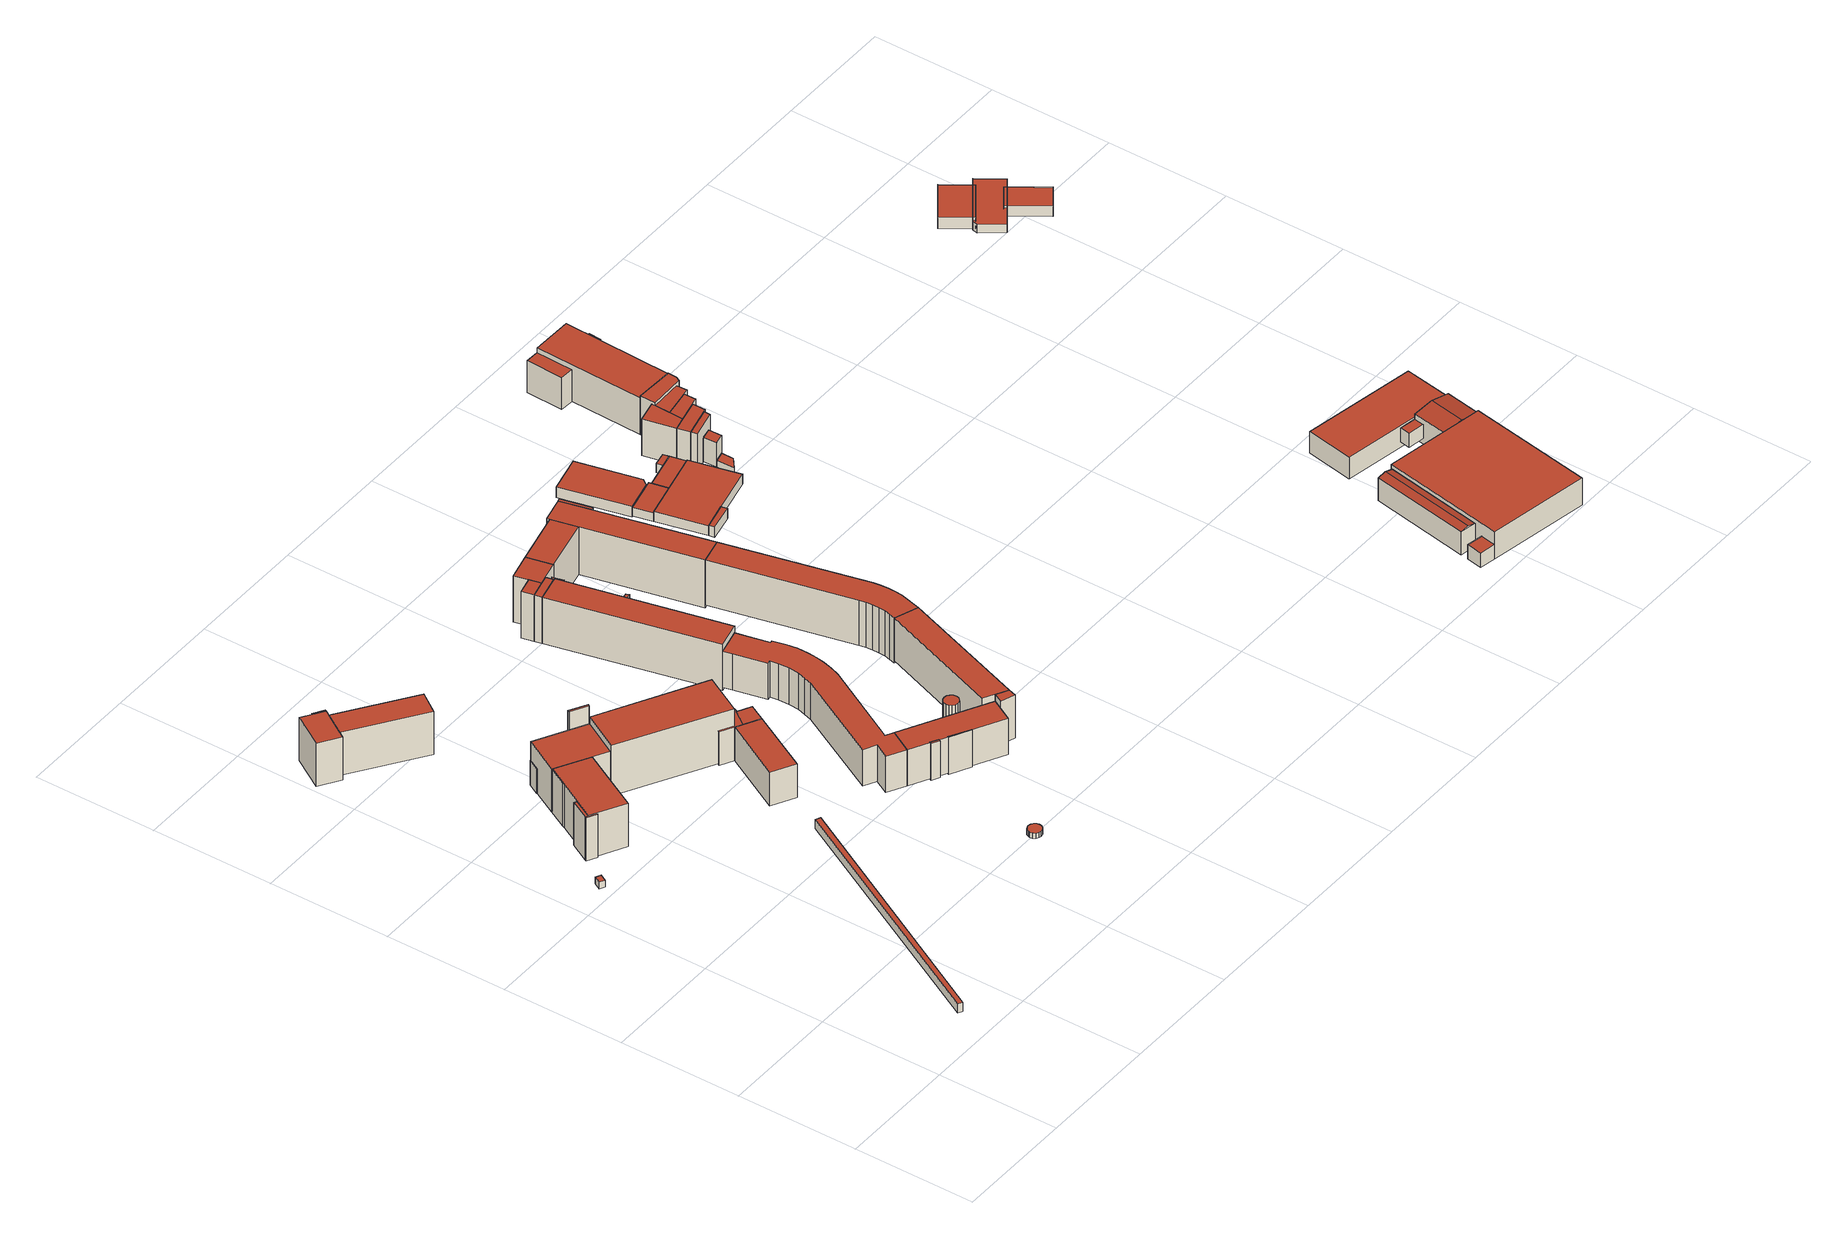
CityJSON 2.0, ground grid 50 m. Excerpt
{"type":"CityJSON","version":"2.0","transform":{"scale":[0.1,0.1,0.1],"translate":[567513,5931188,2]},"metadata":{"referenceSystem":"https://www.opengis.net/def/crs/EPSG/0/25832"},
"CityObjects":{
"building1":{"type":"Building","attributes":{"Gemeindeschluessel":"02000000","function":"31001_2570","roofType":"1000","measuredHeight":2.98,"storeysAboveGround":1},"geometry":[{"type":"Solid","lod":"2","boundaries":[[[[0,1,2,3]],[[4,5,1,0]],[[6,7,5,4]],[[3,2,7,6]],[[4,0,3,6]],[[1,5,7,2]]]],"semantics":{"surfaces":[{"type":"WallSurface"},{"type":"RoofSurface","Flaechenneigung":"90","Flaechenrichtung":"0","Flaechengroesse":"6.9319545008745"},{"type":"GroundSurface"}],"values":[[0,0,0,0,1,2]]}}]},
"building2":{"type":"Building","attributes":{"Gemeindeschluessel":"02000000","function":"51006_1430","roofType":"1000","measuredHeight":4.16},"geometry":[{"type":"Solid","lod":"2","boundaries":[[[[8,9,10,11]],[[12,13,9,8]],[[14,15,13,12]],[[11,10,15,14]],[[12,8,11,14]],[[9,13,15,10]]]],"semantics":{"surfaces":[{"type":"WallSurface"},{"type":"RoofSurface","Flaechenneigung":"90","Flaechenrichtung":"0","Flaechengroesse":"241.831409996892"},{"type":"GroundSurface"}],"values":[[0,0,0,0,1,2]]}}]},
"building3":{"type":"Building","attributes":{"Gemeindeschluessel":"02000000","function":"31001_1010"},"children":["building3-1","building3-2","building3-3"]},
"building3-1":{"type":"BuildingPart","attributes":{"roofType":"1000","measuredHeight":19.34,"storeysAboveGround":5},"parents":["building3"],"geometry":[{"type":"Solid","lod":"2","boundaries":[[[[16,17,18,19]],[[20,21,17,16]],[[22,23,21,20]],[[19,18,23,22]],[[20,16,19,22]],[[17,21,23,18]]]],"semantics":{"surfaces":[{"type":"WallSurface"},{"type":"RoofSurface","Flaechenneigung":"90","Flaechenrichtung":"0","Flaechengroesse":"358.790212892146"},{"type":"GroundSurface"}],"values":[[0,0,0,0,1,2]]}}]},
"building3-2":{"type":"BuildingPart","attributes":{"roofType":"1000","measuredHeight":19.38,"storeysAboveGround":5},"parents":["building3"],"geometry":[{"type":"Solid","lod":"2","boundaries":[[[[24,25,26,27]],[[28,29,25,24]],[[30,31,29,28]],[[27,26,31,30]],[[28,24,27,30]],[[25,29,31,26]]]],"semantics":{"surfaces":[{"type":"WallSurface"},{"type":"RoofSurface","Flaechenneigung":"90","Flaechenrichtung":"0","Flaechengroesse":"154.21138739667"},{"type":"GroundSurface"}],"values":[[0,0,0,0,1,2]]}}]},
"building3-3":{"type":"BuildingPart","attributes":{"roofType":"1000","measuredHeight":19.25,"storeysAboveGround":5},"parents":["building3"],"geometry":[{"type":"Solid","lod":"2","boundaries":[[[[32,33,34,35]],[[36,37,33,32]],[[38,31,37,36]],[[35,34,31,38]],[[36,32,35,38]],[[33,37,31,34]]]],"semantics":{"surfaces":[{"type":"WallSurface"},{"type":"RoofSurface","Flaechenneigung":"90","Flaechenrichtung":"0","Flaechengroesse":"3.22488109659652"},{"type":"GroundSurface"}],"values":[[0,0,0,0,1,2]]}}]},
"building4":{"type":"Building","attributes":{"Gemeindeschluessel":"02000000","function":"31001_3021"},"children":["building4-1","building4-2","building4-3","building4-4","building4-5","building4-6","building4-7","building4-8","building4-9","building4-10","building4-11"]},
"building4-1":{"type":"BuildingPart","attributes":{"roofType":"1000","measuredHeight":22.5,"storeysAboveGround":4},"parents":["building4"],"geometry":[{"type":"Solid","lod":"2","boundaries":[[[[39,40,41,42]],[[43,44,40,39]],[[45,46,44,43]],[[42,41,46,45]],[[43,39,42,45]],[[40,44,46,41]]]],"semantics":{"surfaces":[{"type":"WallSurface"},{"type":"RoofSurface","Flaechenneigung":"90","Flaechenrichtung":"0","Flaechengroesse":"835.233657749125"},{"type":"GroundSurface"}],"values":[[0,0,0,0,1,2]]}}]},
"building4-2":{"type":"BuildingPart","attributes":{"roofType":"1000","measuredHeight":19.41,"storeysAboveGround":4},"parents":["building4"],"geometry":[{"type":"Solid","lod":"2","boundaries":[[[[47,48,49,50]],[[51,52,48,47]],[[53,46,52,51]],[[50,49,46,53]],[[51,47,50,53]],[[48,52,46,49]]]],"semantics":{"surfaces":[{"type":"WallSurface"},{"type":"RoofSurface","Flaechenneigung":"90","Flaechenrichtung":"0","Flaechengroesse":"378.082376624615"},{"type":"GroundSurface"}],"values":[[0,0,0,0,1,2]]}}]},
"building4-3":{"type":"BuildingPart","attributes":{"roofType":"1000","measuredHeight":19.43,"storeysAboveGround":4},"parents":["building4"],"geometry":[{"type":"Solid","lod":"2","boundaries":[[[[54,55,56,57]],[[58,59,55,54]],[[60,61,59,58]],[[57,56,61,60]],[[58,54,57,60]],[[55,59,61,56]]]],"semantics":{"surfaces":[{"type":"WallSurface"},{"type":"RoofSurface","Flaechenneigung":"90","Flaechenrichtung":"0","Flaechengroesse":"433.107834285357"},{"type":"GroundSurface"}],"values":[[0,0,0,0,1,2]]}}]},
"building4-4":{"type":"BuildingPart","attributes":{"roofType":"1000","measuredHeight":19.32,"storeysAboveGround":4},"parents":["building4"],"geometry":[{"type":"Solid","lod":"2","boundaries":[[[[62,63,64,65]],[[66,48,63,62]],[[67,61,48,66]],[[65,64,61,67]],[[66,62,65,67]],[[63,48,61,64]]]],"semantics":{"surfaces":[{"type":"WallSurface"},{"type":"RoofSurface","Flaechenneigung":"90","Flaechenrichtung":"0","Flaechengroesse":"1.83212133223536"},{"type":"GroundSurface"}],"values":[[0,0,0,0,1,2]]}}]},
"building4-5":{"type":"BuildingPart","attributes":{"roofType":"1000","measuredHeight":15.01,"storeysAboveGround":4},"parents":["building4"],"geometry":[{"type":"Solid","lod":"2","boundaries":[[[[68,69,70,71]],[[72,73,69,68]],[[74,75,73,72]],[[71,70,75,74]],[[72,68,71,74]],[[69,73,75,70]]]],"semantics":{"surfaces":[{"type":"WallSurface"},{"type":"RoofSurface","Flaechenneigung":"90","Flaechenrichtung":"0","Flaechengroesse":"49.2644738308726"},{"type":"GroundSurface"}],"values":[[0,0,0,0,1,2]]}}]},
"building4-6":{"type":"BuildingPart","attributes":{"roofType":"1000","measuredHeight":15.01,"storeysAboveGround":4},"parents":["building4"],"geometry":[{"type":"Solid","lod":"2","boundaries":[[[[76,77,73,72]],[[78,79,77,76]],[[80,81,79,78]],[[72,73,81,80]],[[78,76,72,80]],[[77,79,81,73]]]],"semantics":{"surfaces":[{"type":"WallSurface"},{"type":"RoofSurface","Flaechenneigung":"90","Flaechenrichtung":"0","Flaechengroesse":"292.253102577819"},{"type":"GroundSurface"}],"values":[[0,0,0,0,1,2]]}}]},
"building4-7":{"type":"BuildingPart","attributes":{"roofType":"1000","measuredHeight":19.16,"storeysAboveGround":4},"parents":["building4"],"geometry":[{"type":"Solid","lod":"2","boundaries":[[[[82,83,59,84]],[[85,86,83,82]],[[87,88,86,85]],[[84,59,88,87]],[[85,82,84,87]],[[83,86,88,59]]]],"semantics":{"surfaces":[{"type":"WallSurface"},{"type":"RoofSurface","Flaechenneigung":"90","Flaechenrichtung":"0","Flaechengroesse":"11.334022856142"},{"type":"GroundSurface"}],"values":[[0,0,0,0,1,2]]}}]},
"building4-8":{"type":"BuildingPart","attributes":{"roofType":"1000","measuredHeight":11.06,"storeysAboveGround":4},"parents":["building4"],"geometry":[{"type":"Solid","lod":"2","boundaries":[[[[89,90,91,92]],[[93,94,90,89]],[[95,52,94,93]],[[92,91,52,95]],[[93,89,92,95]],[[90,94,52,91]]]],"semantics":{"surfaces":[{"type":"WallSurface"},{"type":"RoofSurface","Flaechenneigung":"90","Flaechenrichtung":"0","Flaechengroesse":"1.64150223232668"},{"type":"GroundSurface"}],"values":[[0,0,0,0,1,2]]}}]},
"building4-9":{"type":"BuildingPart","attributes":{"roofType":"1000","measuredHeight":19.3,"storeysAboveGround":4},"parents":["building4"],"geometry":[{"type":"Solid","lod":"2","boundaries":[[[[96,97,98,99]],[[100,101,97,96]],[[102,83,101,100]],[[99,98,83,102]],[[100,96,99,102]],[[97,101,83,98]]]],"semantics":{"surfaces":[{"type":"WallSurface"},{"type":"RoofSurface","Flaechenneigung":"90","Flaechenrichtung":"0","Flaechengroesse":"3.36631794638441"},{"type":"GroundSurface"}],"values":[[0,0,0,0,1,2]]}}]},
"building4-10":{"type":"BuildingPart","attributes":{"roofType":"1000","measuredHeight":27.49,"storeysAboveGround":4},"parents":["building4"],"geometry":[{"type":"Solid","lod":"2","boundaries":[[[[103,104,105,106]],[[107,108,104,103]],[[109,110,108,107]],[[106,105,110,109]],[[107,103,106,109]],[[104,108,110,105]]]],"semantics":{"surfaces":[{"type":"WallSurface"},{"type":"RoofSurface","Flaechenneigung":"90","Flaechenrichtung":"0","Flaechengroesse":"6.60393489062649"},{"type":"GroundSurface"}],"values":[[0,0,0,0,1,2]]}}]},
"building4-11":{"type":"BuildingPart","attributes":{"roofType":"1000","measuredHeight":15.01,"storeysAboveGround":4},"parents":["building4"],"geometry":[{"type":"Solid","lod":"2","boundaries":[[[[111,112,113,114]],[[115,40,112,111]],[[116,117,40,115]],[[118,119,117,116]],[[120,121,119,118]],[[122,123,121,120]],[[124,125,123,122]],[[126,127,125,124]],[[128,129,127,126]],[[130,131,129,128]],[[74,75,131,130]],[[114,113,75,74]],[[130,128,126,124,122,120,118,116,115,111,114,74]],[[112,40,117,119,121,123,125,127,129,131,75,113]]]],"semantics":{"surfaces":[{"type":"WallSurface"},{"type":"RoofSurface","Flaechenneigung":"90","Flaechenrichtung":"0","Flaechengroesse":"49.1184188193708"},{"type":"GroundSurface"}],"values":[[0,0,0,0,0,0,0,0,0,0,0,0,1,2]]}}]},
"building5":{"type":"Building","attributes":{"Gemeindeschluessel":"02000000","function":"31001_2621","roofType":"1000","measuredHeight":2.25,"storeysAboveGround":1},"geometry":[{"type":"Solid","lod":"2","boundaries":[[[[132,133,134,135]],[[136,137,133,132]],[[138,139,137,136]],[[140,141,139,138]],[[142,143,141,140]],[[144,145,143,142]],[[146,147,145,144]],[[148,149,147,146]],[[150,151,149,148]],[[152,153,151,150]],[[154,155,153,152]],[[156,157,155,154]],[[158,159,157,156]],[[160,161,159,158]],[[162,163,161,160]],[[135,134,163,162]],[[160,158,156,154,152,150,148,146,144,142,140,138,136,132,135,162]],[[133,137,139,141,143,145,147,149,151,153,155,157,159,161,163,134]]]],"semantics":{"surfaces":[{"type":"WallSurface"},{"type":"RoofSurface","Flaechenneigung":"90","Flaechenrichtung":"0","Flaechengroesse":"23.4140732661407"},{"type":"GroundSurface"}],"values":[[0,0,0,0,0,0,0,0,0,0,0,0,0,0,0,0,1,2]]}}]},
"building6":{"type":"Building","attributes":{"Gemeindeschluessel":"02000000","function":"31001_1010","roofType":"1000","measuredHeight":16.21,"storeysAboveGround":4},"address":[{"country":"Germany","locality":"Hamburg","thoroughfareNumber":"23","thoroughfareName":"Slomanstraße","postcode":"20539"}],"geometry":[{"type":"Solid","lod":"2","boundaries":[[[[164,165,166,167]],[[168,169,165,164]],[[170,171,169,168]],[[172,173,171,170]],[[174,175,173,172]],[[176,177,175,174]],[[178,179,177,176]],[[180,181,179,178]],[[182,183,181,180]],[[184,185,183,182]],[[186,187,185,184]],[[188,189,187,186]],[[190,191,189,188]],[[192,193,191,190]],[[194,195,193,192]],[[196,197,195,194]],[[198,199,197,196]],[[200,201,199,198]],[[202,203,201,200]],[[204,205,203,202]],[[206,207,205,204]],[[208,209,207,206]],[[210,211,209,208]],[[212,213,211,210]],[[214,215,213,212]],[[167,166,215,214]],[[212,210,208,206,204,202,200,198,196,194,192,190,188,186,184,182,180,178,176,174,172,170,168,164,167,214]],[[165,169,171,173,175,177,179,181,183,185,187,189,191,193,195,197,199,201,203,205,207,209,211,213,215,166]]]],"semantics":{"surfaces":[{"type":"WallSurface"},{"type":"RoofSurface","Flaechenneigung":"90","Flaechenrichtung":"0","Flaechengroesse":"939.944450027386"},{"type":"GroundSurface"}],"values":[[0,0,0,0,0,0,0,0,0,0,0,0,0,0,0,0,0,0,0,0,0,0,0,0,0,0,1,2]]}}]},
"building7":{"type":"Building","attributes":{"Gemeindeschluessel":"02000000","function":"31001_2621","roofType":"1000","measuredHeight":14.63,"storeysAboveGround":1},"geometry":[{"type":"Solid","lod":"2","boundaries":[[[[216,217,218,219]],[[220,221,217,216]],[[222,223,221,220]],[[224,225,223,222]],[[226,227,225,224]],[[228,229,227,226]],[[230,231,229,228]],[[232,233,231,230]],[[234,235,233,232]],[[236,237,235,234]],[[238,239,237,236]],[[240,241,239,238]],[[242,243,241,240]],[[244,245,243,242]],[[246,247,245,244]],[[219,218,247,246]],[[244,242,240,238,236,234,232,230,228,226,224,222,220,216,219,246]],[[217,221,223,225,227,229,231,233,235,237,239,241,243,245,247,218]]]],"semantics":{"surfaces":[{"type":"WallSurface"},{"type":"RoofSurface","Flaechenneigung":"90","Flaechenrichtung":"0","Flaechengroesse":"26.8958978327294"},{"type":"GroundSurface"}],"values":[[0,0,0,0,0,0,0,0,0,0,0,0,0,0,0,0,1,2]]}}]},
"building8":{"type":"Building","attributes":{"Gemeindeschluessel":"02000000","function":"31001_9998"},"children":["building8-1","building8-2","building8-3","building8-4","building8-5"]},
"building8-1":{"type":"BuildingPart","attributes":{"roofType":"1000","measuredHeight":16.07,"storeysAboveGround":5},"parents":["building8"],"geometry":[{"type":"Solid","lod":"2","boundaries":[[[[184,248,249,186]],[[250,251,248,184]],[[252,253,251,250]],[[186,249,253,252]],[[250,184,186,252]],[[248,251,253,249]]]],"semantics":{"surfaces":[{"type":"WallSurface"},{"type":"RoofSurface","Flaechenneigung":"90","Flaechenrichtung":"0","Flaechengroesse":"420.232210790828"},{"type":"GroundSurface"}],"values":[[0,0,0,0,1,2]]}}]},
"building8-2":{"type":"BuildingPart","attributes":{"roofType":"1000","measuredHeight":19.07,"storeysAboveGround":5},"parents":["building8"],"geometry":[{"type":"Solid","lod":"2","boundaries":[[[[254,255,251,256]],[[257,258,255,254]],[[259,260,258,257]],[[256,251,260,259]],[[257,254,256,259]],[[255,258,260,251]]]],"semantics":{"surfaces":[{"type":"WallSurface"},{"type":"RoofSurface","Flaechenneigung":"90","Flaechenrichtung":"0","Flaechengroesse":"23.2201379411454"},{"type":"GroundSurface"}],"values":[[0,0,0,0,1,2]]}}]},
"building8-3":{"type":"BuildingPart","attributes":{"roofType":"1000","measuredHeight":19.07,"storeysAboveGround":5},"parents":["building8"],"geometry":[{"type":"Solid","lod":"2","boundaries":[[[[261,262,263,264]],[[265,266,262,261]],[[254,255,266,265]],[[264,263,255,254]],[[265,261,264,254]],[[262,266,255,263]]]],"semantics":{"surfaces":[{"type":"WallSurface"},{"type":"RoofSurface","Flaechenneigung":"90","Flaechenrichtung":"0","Flaechengroesse":"564.234183323699"},{"type":"GroundSurface"}],"values":[[0,0,0,0,1,2]]}}]},
"building8-4":{"type":"BuildingPart","attributes":{"roofType":"1000","measuredHeight":16.49,"storeysAboveGround":5},"parents":["building8"],"geometry":[{"type":"Solid","lod":"2","boundaries":[[[[267,268,269,270]],[[271,272,268,267]],[[273,274,272,271]],[[270,269,274,273]],[[271,267,270,273]],[[268,272,274,269]]]],"semantics":{"surfaces":[{"type":"WallSurface"},{"type":"RoofSurface","Flaechenneigung":"90","Flaechenrichtung":"0","Flaechengroesse":"5.13477399161001"},{"type":"GroundSurface"}],"values":[[0,0,0,0,1,2]]}}]},
"building8-5":{"type":"BuildingPart","attributes":{"roofType":"1000","measuredHeight":16.49,"storeysAboveGround":5},"parents":["building8"],"geometry":[{"type":"Solid","lod":"2","boundaries":[[[[275,276,277,278]],[[279,280,276,275]],[[281,282,280,279]],[[278,277,282,281]],[[279,275,278,281]],[[276,280,282,277]]]],"semantics":{"surfaces":[{"type":"WallSurface"},{"type":"RoofSurface","Flaechenneigung":"90","Flaechenrichtung":"0","Flaechengroesse":"3.09946191852243"},{"type":"GroundSurface"}],"values":[[0,0,0,0,1,2]]}}]},
"building9":{"type":"Building","attributes":{"Gemeindeschluessel":"02000000","function":"31001_1120"},"children":["building9-1","building9-2","building9-3","building9-4","building9-5","building9-6","building9-7"]},
"building9-1":{"type":"BuildingPart","attributes":{"roofType":"3100","measuredHeight":16.58,"storeysAboveGround":5},"parents":["building9"],"geometry":[{"type":"Solid","lod":"2","boundaries":[[[[283,284,285,286]],[[287,288,284,283]],[[289,290,288,287]],[[286,285,290,289]],[[283,291,287]],[[289,292,286]],[[286,292,291,283]],[[287,291,292,289]],[[284,288,290,285]]]],"semantics":{"surfaces":[{"type":"WallSurface"},{"type":"RoofSurface","Flaechenneigung":"47.3460570363901","Flaechenrichtung":"256.828001995833","Flaechengroesse":"3.20564357059407"},{"type":"RoofSurface","Flaechenneigung":"47.3374887609384","Flaechenrichtung":"76.9761368330355","Flaechengroesse":"3.19729688711326"},{"type":"GroundSurface"}],"values":[[0,0,0,0,0,0,1,2,3]]}}]},
"building9-2":{"type":"BuildingPart","attributes":{"roofType":"1000","measuredHeight":20.72,"storeysAboveGround":5},"parents":["building9"],"geometry":[{"type":"Solid","lod":"2","boundaries":[[[[293,294,295,296]],[[297,298,294,293]],[[299,300,298,297]],[[296,295,300,299]],[[297,293,296,299]],[[294,298,300,295]]]],"semantics":{"surfaces":[{"type":"WallSurface"},{"type":"RoofSurface","Flaechenneigung":"90","Flaechenrichtung":"0","Flaechengroesse":"34.5919719852745"},{"type":"GroundSurface"}],"values":[[0,0,0,0,1,2]]}}]},
"building9-3":{"type":"BuildingPart","attributes":{"roofType":"1000","measuredHeight":20.69,"storeysAboveGround":5},"parents":["building9"],"geometry":[{"type":"Solid","lod":"2","boundaries":[[[[301,302,303,304]],[[305,288,302,301]],[[306,300,288,305]],[[304,303,300,306]],[[305,301,304,306]],[[302,288,300,303]]]],"semantics":{"surfaces":[{"type":"WallSurface"},{"type":"RoofSurface","Flaechenneigung":"90","Flaechenrichtung":"0","Flaechengroesse":"118.484415043782"},{"type":"GroundSurface"}],"values":[[0,0,0,0,1,2]]}}]},
"building9-4":{"type":"BuildingPart","attributes":{"roofType":"1000","measuredHeight":20.69,"storeysAboveGround":5},"parents":["building9"],"geometry":[{"type":"Solid","lod":"2","boundaries":[[[[307,308,309,310]],[[311,312,308,307]],[[313,295,312,311]],[[310,309,295,313]],[[311,307,310,313]],[[308,312,295,309]]]],"semantics":{"surfaces":[{"type":"WallSurface"},{"type":"RoofSurface","Flaechenneigung":"90","Flaechenrichtung":"0","Flaechengroesse":"33.0621551492559"},{"type":"GroundSurface"}],"values":[[0,0,0,0,1,2]]}}]},
"building9-5":{"type":"BuildingPart","attributes":{"roofType":"1000","measuredHeight":20.67,"storeysAboveGround":5},"parents":["building9"],"geometry":[{"type":"Solid","lod":"2","boundaries":[[[[314,315,316,317]],[[318,319,315,314]],[[311,312,319,318]],[[317,316,312,311]],[[318,314,317,311]],[[315,319,312,316]]]],"semantics":{"surfaces":[{"type":"WallSurface"},{"type":"RoofSurface","Flaechenneigung":"90","Flaechenrichtung":"0","Flaechengroesse":"753.863238218225"},{"type":"GroundSurface"}],"values":[[0,0,0,0,1,2]]}}]},
"building9-6":{"type":"BuildingPart","attributes":{"roofType":"1000","measuredHeight":20.67,"storeysAboveGround":5},"parents":["building9"],"geometry":[{"type":"Solid","lod":"2","boundaries":[[[[320,321,316,317]],[[322,323,321,320]],[[324,325,323,322]],[[317,316,325,324]],[[322,320,317,324]],[[321,323,325,316]]]],"semantics":{"surfaces":[{"type":"WallSurface"},{"type":"RoofSurface","Flaechenneigung":"90","Flaechenrichtung":"0","Flaechengroesse":"1.51533919830378"},{"type":"GroundSurface"}],"values":[[0,0,0,0,1,2]]}}]},
"building9-7":{"type":"BuildingPart","attributes":{"roofType":"1000","measuredHeight":20.67,"storeysAboveGround":5},"parents":["building9"],"geometry":[{"type":"Solid","lod":"2","boundaries":[[[[326,327,328,329]],[[330,331,327,326]],[[332,333,331,330]],[[329,328,333,332]],[[330,326,329,332]],[[327,331,333,328]]]],"semantics":{"surfaces":[{"type":"WallSurface"},{"type":"RoofSurface","Flaechenneigung":"90","Flaechenrichtung":"0","Flaechengroesse":"2.58307457947977"},{"type":"GroundSurface"}],"values":[[0,0,0,0,1,2]]}}]},
"building10":{"type":"Building","attributes":{"Gemeindeschluessel":"02000000","function":"31001_2621","roofType":"1000","measuredHeight":2.37,"storeysAboveGround":1},"geometry":[{"type":"Solid","lod":"2","boundaries":[[[[334,335,336,337]],[[338,339,335,334]],[[340,341,339,338]],[[342,343,341,340]],[[344,345,343,342]],[[346,347,345,344]],[[348,349,347,346]],[[350,351,349,348]],[[352,353,351,350]],[[354,355,353,352]],[[356,357,355,354]],[[358,359,357,356]],[[360,361,359,358]],[[362,363,361,360]],[[364,365,363,362]],[[337,336,365,364]],[[362,360,358,356,354,352,350,348,346,344,342,340,338,334,337,364]],[[335,339,341,343,345,347,349,351,353,355,357,359,361,363,365,336]]]],"semantics":{"surfaces":[{"type":"WallSurface"},{"type":"RoofSurface","Flaechenneigung":"90","Flaechenrichtung":"0","Flaechengroesse":"33.2081737054446"},{"type":"GroundSurface"}],"values":[[0,0,0,0,0,0,0,0,0,0,0,0,0,0,0,0,1,2]]}}]},
"building11":{"type":"Building","attributes":{"Gemeindeschluessel":"02000000","function":"31001_2621","roofType":"1000","measuredHeight":2.42,"storeysAboveGround":1},"geometry":[{"type":"Solid","lod":"2","boundaries":[[[[366,367,368,369]],[[370,371,367,366]],[[372,373,371,370]],[[374,375,373,372]],[[376,377,375,374]],[[378,379,377,376]],[[380,381,379,378]],[[382,383,381,380]],[[384,385,383,382]],[[386,387,385,384]],[[388,389,387,386]],[[390,391,389,388]],[[392,393,391,390]],[[394,395,393,392]],[[396,397,395,394]],[[369,368,397,396]],[[394,392,390,388,386,384,382,380,378,376,374,372,370,366,369,396]],[[367,371,373,375,377,379,381,383,385,387,389,391,393,395,397,368]]]],"semantics":{"surfaces":[{"type":"WallSurface"},{"type":"RoofSurface","Flaechenneigung":"90","Flaechenrichtung":"0","Flaechengroesse":"33.0470426751036"},{"type":"GroundSurface"}],"values":[[0,0,0,0,0,0,0,0,0,0,0,0,0,0,0,0,1,2]]}}]},
"building12":{"type":"Building","attributes":{"Gemeindeschluessel":"02000000","function":"31001_1130"},"children":["building12-1","building12-2","building12-3"]},
"building12-1":{"type":"BuildingPart","attributes":{"roofType":"1000","measuredHeight":21.49,"storeysAboveGround":6},"parents":["building12"],"geometry":[{"type":"Solid","lod":"2","boundaries":[[[[398,399,400,401]],[[402,403,399,398]],[[404,405,403,402]],[[401,400,405,404]],[[402,398,401,404]],[[399,403,405,400]]]],"semantics":{"surfaces":[{"type":"WallSurface"},{"type":"RoofSurface","Flaechenneigung":"90","Flaechenrichtung":"0","Flaechengroesse":"630.518589739952"},{"type":"GroundSurface"}],"values":[[0,0,0,0,1,2]]}}]},
"building12-2":{"type":"BuildingPart","attributes":{"roofType":"1000","measuredHeight":21.49,"storeysAboveGround":6},"parents":["building12"],"geometry":[{"type":"Solid","lod":"2","boundaries":[[[[406,407,399,398]],[[408,409,407,406]],[[410,411,409,408]],[[398,399,411,410]],[[408,406,398,410]],[[407,409,411,399]]]],"semantics":{"surfaces":[{"type":"WallSurface"},{"type":"RoofSurface","Flaechenneigung":"90","Flaechenrichtung":"0","Flaechengroesse":"14.5311092642569"},{"type":"GroundSurface"}],"values":[[0,0,0,0,1,2]]}}]},
"building12-3":{"type":"BuildingPart","attributes":{"roofType":"1000","measuredHeight":21.48,"storeysAboveGround":6},"parents":["building12"],"geometry":[{"type":"Solid","lod":"2","boundaries":[[[[305,412,413,414]],[[301,415,412,305]],[[416,417,415,301]],[[414,413,417,416]],[[301,305,414,416]],[[412,415,417,413]]]],"semantics":{"surfaces":[{"type":"WallSurface"},{"type":"RoofSurface","Flaechenneigung":"90","Flaechenrichtung":"0","Flaechengroesse":"242.109637942511"},{"type":"GroundSurface"}],"values":[[0,0,0,0,1,2]]}}]},
"building13":{"type":"Building","attributes":{"Gemeindeschluessel":"02000000","function":"31001_1100","roofType":"1000","measuredHeight":20.19,"storeysAboveGround":6},"address":[{"country":"Germany","locality":"Hamburg","thoroughfareNumber":"50","thoroughfareName":"Sieldeich","postcode":"20539"}],"geometry":[{"type":"Solid","lod":"2","boundaries":[[[[418,419,420,261]],[[421,422,419,418]],[[423,424,422,421]],[[425,426,424,423]],[[427,428,426,425]],[[429,430,428,427]],[[404,431,430,429]],[[402,432,431,404]],[[433,434,432,402]],[[435,436,434,433]],[[437,438,436,435]],[[439,440,438,437]],[[441,442,440,439]],[[265,443,442,441]],[[261,420,443,265]],[[441,439,437,435,433,402,404,429,427,425,423,421,418,261,265]],[[419,422,424,426,428,430,431,432,434,436,438,440,442,443,420]]]],"semantics":{"surfaces":[{"type":"WallSurface"},{"type":"RoofSurface","Flaechenneigung":"90","Flaechenrichtung":"0","Flaechengroesse":"816.38894167803"},{"type":"GroundSurface"}],"values":[[0,0,0,0,0,0,0,0,0,0,0,0,0,0,0,1,2]]}}]},
"building14":{"type":"Building","attributes":{"Gemeindeschluessel":"02000000","function":"51009_1610","roofType":"1000","measuredHeight":3.94},"geometry":[{"type":"Solid","lod":"2","boundaries":[[[[444,445,446,447]],[[448,449,445,444]],[[450,451,449,448]],[[447,446,451,450]],[[448,444,447,450]],[[445,449,451,446]]]],"semantics":{"surfaces":[{"type":"WallSurface"},{"type":"RoofSurface","Flaechenneigung":"90","Flaechenrichtung":"0","Flaechengroesse":"117.249047994044"},{"type":"GroundSurface"}],"values":[[0,0,0,0,1,2]]}}]},
"building15":{"type":"Building","attributes":{"Gemeindeschluessel":"02000000","function":"31001_2090","roofType":"1000","measuredHeight":4.7,"storeysAboveGround":1},"address":[{"country":"Germany","locality":"Hamburg","thoroughfareNumber":"9","thoroughfareName":"Sieldeich","postcode":"20539"}],"geometry":[{"type":"Solid","lod":"2","boundaries":[[[[452,453,454,455]],[[456,457,453,452]],[[458,459,457,456]],[[460,461,459,458]],[[455,454,461,460]],[[458,456,452,455,460]],[[453,457,459,461,454]]]],"semantics":{"surfaces":[{"type":"WallSurface"},{"type":"RoofSurface","Flaechenneigung":"90","Flaechenrichtung":"0","Flaechengroesse":"435.128807498809"},{"type":"GroundSurface"}],"values":[[0,0,0,0,0,1,2]]}}]},
"building16":{"type":"Building","attributes":{"Gemeindeschluessel":"02000000","function":"31001_2050"},"children":["building16-1","building16-2"]},
"building16-1":{"type":"BuildingPart","attributes":{"roofType":"1000","measuredHeight":4.45,"storeysAboveGround":1},"parents":["building16"],"geometry":[{"type":"Solid","lod":"2","boundaries":[[[[462,463,464,465]],[[466,467,463,462]],[[468,469,467,466]],[[465,464,469,468]],[[466,462,465,468]],[[463,467,469,464]]]],"semantics":{"surfaces":[{"type":"WallSurface"},{"type":"RoofSurface","Flaechenneigung":"90","Flaechenrichtung":"0","Flaechengroesse":"637.128583059207"},{"type":"GroundSurface"}],"values":[[0,0,0,0,1,2]]}}]},
"building16-2":{"type":"BuildingPart","attributes":{"roofType":"1000","measuredHeight":4.63,"storeysAboveGround":1},"parents":["building16"],"geometry":[{"type":"Solid","lod":"2","boundaries":[[[[470,471,472,473]],[[474,475,471,470]],[[476,469,475,474]],[[473,472,469,476]],[[474,470,473,476]],[[471,475,469,472]]]],"semantics":{"surfaces":[{"type":"WallSurface"},{"type":"RoofSurface","Flaechenneigung":"90","Flaechenrichtung":"0","Flaechengroesse":"26.7689124276163"},{"type":"GroundSurface"}],"values":[[0,0,0,0,1,2]]}}]},
"building17":{"type":"Building","attributes":{"Gemeindeschluessel":"02000000","function":"51009_1610"},"children":["building17-1","building17-2"]},
"building17-1":{"type":"BuildingPart","attributes":{"roofType":"1000","measuredHeight":4.05},"parents":["building17"],"geometry":[{"type":"Solid","lod":"2","boundaries":[[[[477,478,451,479]],[[480,481,478,477]],[[482,483,481,480]],[[479,451,483,482]],[[480,477,479,482]],[[478,481,483,451]]]],"semantics":{"surfaces":[{"type":"WallSurface"},{"type":"RoofSurface","Flaechenneigung":"90","Flaechenrichtung":"0","Flaechengroesse":"106.278826488927"},{"type":"GroundSurface"}],"values":[[0,0,0,0,1,2]]}}]},
"building17-2":{"type":"BuildingPart","attributes":{"roofType":"1000","measuredHeight":4.05},"parents":["building17"],"geometry":[{"type":"Solid","lod":"2","boundaries":[[[[484,485,486,487]],[[488,489,485,484]],[[480,481,489,488]],[[487,486,481,480]],[[488,484,487,480]],[[485,489,481,486]]]],"semantics":{"surfaces":[{"type":"WallSurface"},{"type":"RoofSurface","Flaechenneigung":"90","Flaechenrichtung":"0","Flaechengroesse":"14.7454450180106"},{"type":"GroundSurface"}],"values":[[0,0,0,0,1,2]]}}]},
"building18":{"type":"Building","attributes":{"Gemeindeschluessel":"02000000","function":"31001_2621","roofType":"1000","measuredHeight":2.7,"storeysAboveGround":1},"geometry":[{"type":"Solid","lod":"2","boundaries":[[[[490,491,492,493]],[[494,495,491,490]],[[496,497,495,494]],[[493,492,497,496]],[[494,490,493,496]],[[491,495,497,492]]]],"semantics":{"surfaces":[{"type":"WallSurface"},{"type":"RoofSurface","Flaechenneigung":"90","Flaechenrichtung":"0","Flaechengroesse":"26.233465000349"},{"type":"GroundSurface"}],"values":[[0,0,0,0,1,2]]}}]},
"building19":{"type":"Building","attributes":{"Gemeindeschluessel":"02000000","function":"51009_1610","roofType":"1000","measuredHeight":10.74},"geometry":[{"type":"Solid","lod":"2","boundaries":[[[[498,499,500,501]],[[502,503,499,498]],[[504,505,503,502]],[[501,500,505,504]],[[502,498,501,504]],[[499,503,505,500]]]],"semantics":{"surfaces":[{"type":"WallSurface"},{"type":"RoofSurface","Flaechenneigung":"90","Flaechenrichtung":"0","Flaechengroesse":"25.2756169938926"},{"type":"GroundSurface"}],"values":[[0,0,0,0,1,2]]}}]},
"building20":{"type":"Building","attributes":{"Gemeindeschluessel":"02000000","function":"31001_2071"},"children":["building20-1","building20-2","building20-3","building20-4","building20-5","building20-6","building20-7","building20-8","building20-9"]},
"building20-1":{"type":"BuildingPart","attributes":{"roofType":"1000","measuredHeight":16.45,"storeysAboveGround":5},"parents":["building20"],"geometry":[{"type":"Solid","lod":"2","boundaries":[[[[506,507,508,509]],[[510,511,507,506]],[[512,513,511,510]],[[509,508,513,512]],[[510,506,509,512]],[[507,511,513,508]]]],"semantics":{"surfaces":[{"type":"WallSurface"},{"type":"RoofSurface","Flaechenneigung":"90","Flaechenrichtung":"0","Flaechengroesse":"759.086492727491"},{"type":"GroundSurface"}],"values":[[0,0,0,0,1,2]]}}]},
"building20-2":{"type":"BuildingPart","attributes":{"roofType":"1000","measuredHeight":17.43,"storeysAboveGround":5},"parents":["building20"],"geometry":[{"type":"Solid","lod":"2","boundaries":[[[[514,515,516,517]],[[518,519,515,514]],[[520,521,519,518]],[[522,507,521,520]],[[517,516,507,522]],[[520,518,514,517,522]],[[515,519,521,507,516]]]],"semantics":{"surfaces":[{"type":"WallSurface"},{"type":"RoofSurface","Flaechenneigung":"90","Flaechenrichtung":"0","Flaechengroesse":"92.9053071730796"},{"type":"GroundSurface"}],"values":[[0,0,0,0,0,1,2]]}}]},
"building20-3":{"type":"BuildingPart","attributes":{"roofType":"1000","measuredHeight":14.29,"storeysAboveGround":5},"parents":["building20"],"geometry":[{"type":"Solid","lod":"2","boundaries":[[[[523,524,525,526]],[[527,528,524,523]],[[529,511,528,527]],[[526,525,511,529]],[[527,523,526,529]],[[524,528,511,525]]]],"semantics":{"surfaces":[{"type":"WallSurface"},{"type":"RoofSurface","Flaechenneigung":"90","Flaechenrichtung":"0","Flaechengroesse":"87.7348299805161"},{"type":"GroundSurface"}],"values":[[0,0,0,0,1,2]]}}]},
"building20-4":{"type":"BuildingPart","attributes":{"roofType":"1000","measuredHeight":16.39,"storeysAboveGround":5},"parents":["building20"],"geometry":[{"type":"Solid","lod":"2","boundaries":[[[[530,531,532,533]],[[534,535,531,530]],[[536,521,535,534]],[[533,532,521,536]],[[534,530,533,536]],[[531,535,521,532]]]],"semantics":{"surfaces":[{"type":"WallSurface"},{"type":"RoofSurface","Flaechenneigung":"90","Flaechenrichtung":"0","Flaechengroesse":"73.4573085928263"},{"type":"GroundSurface"}],"values":[[0,0,0,0,1,2]]}}]},
"building20-5":{"type":"BuildingPart","attributes":{"roofType":"1000","measuredHeight":16.39,"storeysAboveGround":5},"parents":["building20"],"geometry":[{"type":"Solid","lod":"2","boundaries":[[[[537,538,539,540]],[[541,542,538,537]],[[534,535,542,541]],[[540,539,535,534]],[[541,537,540,534]],[[538,542,535,539]]]],"semantics":{"surfaces":[{"type":"WallSurface"},{"type":"RoofSurface","Flaechenneigung":"90","Flaechenrichtung":"0","Flaechengroesse":"61.3763003687806"},{"type":"GroundSurface"}],"values":[[0,0,0,0,1,2]]}}]},
"building20-6":{"type":"BuildingPart","attributes":{"roofType":"1000","measuredHeight":16.41,"storeysAboveGround":5},"parents":["building20"],"geometry":[{"type":"Solid","lod":"2","boundaries":[[[[543,544,542,541]],[[545,546,544,543]],[[547,548,546,545]],[[541,542,548,547]],[[545,543,541,547]],[[544,546,548,542]]]],"semantics":{"surfaces":[{"type":"WallSurface"},{"type":"RoofSurface","Flaechenneigung":"90","Flaechenrichtung":"0","Flaechengroesse":"96.7674914085244"},{"type":"GroundSurface"}],"values":[[0,0,0,0,1,2]]}}]},
"building20-7":{"type":"BuildingPart","attributes":{"roofType":"1000","measuredHeight":16.4,"storeysAboveGround":5},"parents":["building20"],"geometry":[{"type":"Solid","lod":"2","boundaries":[[[[549,550,551,552]],[[553,554,550,549]],[[543,544,554,553]],[[552,551,544,543]],[[553,549,552,543]],[[550,554,544,551]]]],"semantics":{"surfaces":[{"type":"WallSurface"},{"type":"RoofSurface","Flaechenneigung":"90","Flaechenrichtung":"0","Flaechengroesse":"73.8094975821829"},{"type":"GroundSurface"}],"values":[[0,0,0,0,1,2]]}}]},
"building20-8":{"type":"BuildingPart","attributes":{"roofType":"1000","measuredHeight":16.42,"storeysAboveGround":5},"parents":["building20"],"geometry":[{"type":"Solid","lod":"2","boundaries":[[[[555,556,557,558]],[[559,560,556,555]],[[553,554,560,559]],[[558,557,554,553]],[[559,555,558,553]],[[556,560,554,557]]]],"semantics":{"surfaces":[{"type":"WallSurface"},{"type":"RoofSurface","Flaechenneigung":"90","Flaechenrichtung":"0","Flaechengroesse":"30.8480986124331"},{"type":"GroundSurface"}],"values":[[0,0,0,0,1,2]]}}]},
"building20-9":{"type":"BuildingPart","attributes":{"roofType":"1000","measuredHeight":16.45,"storeysAboveGround":5},"parents":["building20"],"geometry":[{"type":"Solid","lod":"2","boundaries":[[[[561,562,563,564]],[[565,566,562,561]],[[567,568,566,565]],[[564,563,568,567]],[[565,561,564,567]],[[562,566,568,563]]]],"semantics":{"surfaces":[{"type":"WallSurface"},{"type":"RoofSurface","Flaechenneigung":"90","Flaechenrichtung":"0","Flaechengroesse":"1.77009628813588"},{"type":"GroundSurface"}],"values":[[0,0,0,0,1,2]]}}]},
"building21":{"type":"Building","attributes":{"Gemeindeschluessel":"02000000","function":"31001_2320"},"children":["building21-1","building21-2","building21-3","building21-4"]},
"building21-1":{"type":"BuildingPart","attributes":{"roofType":"3100","measuredHeight":10.99,"storeysAboveGround":2},"parents":["building21"],"geometry":[{"type":"Solid","lod":"2","boundaries":[[[[569,570,571,572]],[[573,574,570,569]],[[575,576,574,573]],[[572,571,576,575]],[[569,577,573]],[[575,578,572]],[[572,578,577,569]],[[573,577,578,575]],[[570,574,576,571]]]],"semantics":{"surfaces":[{"type":"WallSurface"},{"type":"RoofSurface","Flaechenneigung":"77.5520925070974","Flaechenrichtung":"280.233359066636","Flaechengroesse":"144.62616188565"},{"type":"RoofSurface","Flaechenneigung":"77.552036153631","Flaechenrichtung":"100.293760042754","Flaechengroesse":"144.631177615255"},{"type":"GroundSurface"}],"values":[[0,0,0,0,0,0,1,2,3]]}}]},
"building21-2":{"type":"BuildingPart","attributes":{"roofType":"1000","measuredHeight":12.09,"storeysAboveGround":2},"parents":["building21"],"geometry":[{"type":"Solid","lod":"2","boundaries":[[[[579,580,581,582]],[[583,584,580,579]],[[585,586,584,583]],[[582,581,586,585]],[[583,579,582,585]],[[580,584,586,581]]]],"semantics":{"surfaces":[{"type":"WallSurface"},{"type":"RoofSurface","Flaechenneigung":"90","Flaechenrichtung":"0","Flaechengroesse":"2194.64532095432"},{"type":"GroundSurface"}],"values":[[0,0,0,0,1,2]]}}]},
"building21-3":{"type":"BuildingPart","attributes":{"roofType":"3100","measuredHeight":12.44,"storeysAboveGround":2},"parents":["building21"],"geometry":[{"type":"Solid","lod":"2","boundaries":[[[[587,588,589,590]],[[591,592,588,587]],[[593,580,592,591]],[[590,589,580,593]],[[587,594,591]],[[593,595,590]],[[590,595,594,587]],[[591,594,595,593]],[[588,592,580,589]]]],"semantics":{"surfaces":[{"type":"WallSurface"},{"type":"RoofSurface","Flaechenneigung":"79.7780660900129","Flaechenrichtung":"280.057040751352","Flaechengroesse":"121.626127686051"},{"type":"RoofSurface","Flaechenneigung":"79.7780917204867","Flaechenrichtung":"100.059733007519","Flaechengroesse":"121.289928800727"},{"type":"GroundSurface"}],"values":[[0,0,0,0,0,0,1,2,3]]}}]},
"building21-4":{"type":"BuildingPart","attributes":{"roofType":"1000","measuredHeight":6.4,"storeysAboveGround":2},"parents":["building21"],"geometry":[{"type":"Solid","lod":"2","boundaries":[[[[596,597,586,598]],[[599,600,597,596]],[[601,602,600,599]],[[598,586,602,601]],[[599,596,598,601]],[[597,600,602,586]]]],"semantics":{"surfaces":[{"type":"WallSurface"},{"type":"RoofSurface","Flaechenneigung":"90","Flaechenrichtung":"0","Flaechengroesse":"43.8570151233597"},{"type":"GroundSurface"}],"values":[[0,0,0,0,1,2]]}}]},
"building22":{"type":"Building","attributes":{"Gemeindeschluessel":"02000000","function":"31001_2520","roofType":"1000","measuredHeight":6.24,"storeysAboveGround":1},"geometry":[{"type":"Solid","lod":"2","boundaries":[[[[603,604,605,606]],[[607,608,604,603]],[[609,610,608,607]],[[606,605,610,609]],[[607,603,606,609]],[[604,608,610,605]]]],"semantics":{"surfaces":[{"type":"WallSurface"},{"type":"RoofSurface","Flaechenneigung":"90","Flaechenrichtung":"0","Flaechengroesse":"28.649534500857"},{"type":"GroundSurface"}],"values":[[0,0,0,0,1,2]]}}]},
"building23":{"type":"Building","attributes":{"Gemeindeschluessel":"02000000","function":"31001_2050","roofType":"1000","measuredHeight":9.59,"storeysAboveGround":2},"address":[{"country":"Germany","locality":"Hamburg","thoroughfareNumber":"23","thoroughfareName":"Neuhäuser Damm","postcode":"20539"}],"geometry":[{"type":"Solid","lod":"2","boundaries":[[[[611,612,613,614]],[[615,616,612,611]],[[617,592,616,615]],[[614,613,592,617]],[[615,611,614,617]],[[612,616,592,613]]]],"semantics":{"surfaces":[{"type":"WallSurface"},{"type":"RoofSurface","Flaechenneigung":"90","Flaechenrichtung":"0","Flaechengroesse":"943.744662009497"},{"type":"GroundSurface"}],"values":[[0,0,0,0,1,2]]}}]},
"building24":{"type":"Building","attributes":{"Gemeindeschluessel":"02000000","function":"51009_1610","roofType":"1000","measuredHeight":4.84},"geometry":[{"type":"Solid","lod":"2","boundaries":[[[[618,619,620,621]],[[622,623,619,618]],[[624,625,623,622]],[[621,620,625,624]],[[622,618,621,624]],[[619,623,625,620]]]],"semantics":{"surfaces":[{"type":"WallSurface"},{"type":"RoofSurface","Flaechenneigung":"90","Flaechenrichtung":"0","Flaechengroesse":"237.707950004579"},{"type":"GroundSurface"}],"values":[[0,0,0,0,1,2]]}}]},
"building25":{"type":"Building","attributes":{"Gemeindeschluessel":"02000000","function":"31001_2130","roofType":"1000","measuredHeight":3.79,"storeysAboveGround":1},"address":[{"country":"Germany","locality":"Hamburg","thoroughfareNumber":"2","thoroughfareName":"Peutestraße","postcode":"20539"}],"geometry":[{"type":"Solid","lod":"2","boundaries":[[[[626,627,628,629]],[[630,631,627,626]],[[632,633,631,630]],[[634,635,633,632]],[[629,628,635,634]],[[632,630,626,629,634]],[[627,631,633,635,628]]]],"semantics":{"surfaces":[{"type":"WallSurface"},{"type":"RoofSurface","Flaechenneigung":"90","Flaechenrichtung":"0","Flaechengroesse":"299.431369994557"},{"type":"GroundSurface"}],"values":[[0,0,0,0,0,1,2]]}}]},
"building26":{"type":"Building","attributes":{"Gemeindeschluessel":"02000000","function":"51009_1610","roofType":"1000","measuredHeight":4.68},"geometry":[{"type":"Solid","lod":"2","boundaries":[[[[636,637,638,639]],[[640,641,637,636]],[[642,643,641,640]],[[639,638,643,642]],[[640,636,639,642]],[[637,641,643,638]]]],"semantics":{"surfaces":[{"type":"WallSurface"},{"type":"RoofSurface","Flaechenneigung":"90","Flaechenrichtung":"0","Flaechengroesse":"177.314116995583"},{"type":"GroundSurface"}],"values":[[0,0,0,0,1,2]]}}]}
},
"vertices":[
[131,1563,58],[131,1563,28],[116,1536,28],[116,1536,58],[151,1552,58],[151,1552,28],[136,1525,58],[136,1525,28],
[302,137,54],[302,137,13],[320,128,13],[320,128,54],[837,1130,54],[837,1130,13],[856,1119,54],[856,1119,13],
[154,2720,218],[154,2720,25],[99,2633,25],[99,2633,218],[441,2518,218],[441,2518,25],[382,2434,218],[382,2434,25],
[1,2664,218],[1,2664,25],[84,2610,25],[84,2610,218],[84,2796,218],[84,2796,25],[168,2740,218],[168,2740,25],
[129,2774,217],[129,2774,25],[125,2769,25],[125,2769,217],[171,2746,217],[171,2746,25],[168,2740,217],
[970,1570,252],[970,1570,27],[1055,1727,27],[1055,1727,252],[556,1800,252],[556,1800,27],[641,1953,252],[641,1953,27],
[363,1915,221],[363,1915,27],[559,1806,27],[559,1806,221],[442,2062,221],[442,2062,27],[641,1953,221],
[364,1590,221],[364,1590,27],[498,1840,27],[498,1840,221],[229,1663,221],[229,1663,27],[365,1914,221],[365,1914,27],
[323,1840,220],[323,1840,27],[319,1829,27],[319,1829,220],[363,1915,220],[365,1914,220],
[1091,1580,177],[1091,1580,27],[1036,1609,27],[1036,1609,177],[1056,1514,177],[1056,1514,27],[993,1548,177],[993,1548,27],
[925,1269,177],[925,1269,27],[832,1319,177],[832,1319,27],[963,1564,177],[963,1564,27],
[218,1669,218],[218,1669,27],[229,1663,218],[260,1748,218],[260,1748,27],[271,1742,218],[271,1742,27],
[415,2017,137],[415,2017,27],[418,2015,27],[418,2015,137],[440,2063,137],[440,2063,27],[442,2062,137],
[255,1641,220],[255,1641,27],[258,1647,27],[258,1647,220],[214,1662,220],[214,1662,27],[218,1669,220],
[575,1999,302],[575,1999,27],[571,1991,27],[571,1991,302],[643,1961,302],[643,1961,27],[639,1954,302],[639,1954,27],
[915,1601,177],[915,1601,27],[910,1592,27],[910,1592,177],[970,1570,177],[1025,1671,177],[1025,1671,27],[1033,1666,177],[1033,1666,27],[1039,1660,177],[1039,1660,27],[1044,1652,177],[1044,1652,27],[1046,1643,177],[1046,1643,27],[1047,1634,177],[1047,1634,27],[1045,1625,177],[1045,1625,27],[1042,1616,177],[1042,1616,27],
[1229,505,47],[1229,505,24],[1223,496,24],[1223,496,47],[1238,511,47],[1238,511,24],[1248,514,47],[1248,514,24],[1259,511,47],[1259,511,24],[1268,505,47],[1268,505,24],[1274,496,47],[1274,496,24],[1276,486,47],[1276,486,24],[1274,475,47],[1274,475,24],[1268,466,47],[1268,466,24],[1259,460,47],[1259,460,24],[1248,458,47],[1248,458,24],[1238,460,47],[1238,460,24],[1229,466,47],[1229,466,24],[1223,475,47],[1223,475,24],[1220,486,47],[1220,486,24],
[1405,1723,195],[1405,1723,33],[1396,1721,33],[1396,1721,195],[1418,1672,195],[1418,1672,33],[1425,1627,195],[1425,1627,33],[1425,1581,195],[1425,1581,33],[1422,1544,195],[1422,1544,33],[1415,1507,195],[1415,1507,33],[1405,1468,195],[1405,1468,33],[1391,1430,195],[1391,1430,33],[1213,1101,195],[1213,1101,33],[1244,1084,195],[1244,1084,33],[1192,991,195],[1192,991,33],[1120,1030,195],[1120,1030,33],[1153,1091,195],[1153,1091,33],[1103,1117,195],[1103,1117,33],[1294,1477,195],[1294,1477,33],[1305,1509,195],[1305,1509,33],[1314,1542,195],[1314,1542,33],[1319,1585,195],[1319,1585,33],[1316,1628,195],[1316,1628,33],[1311,1663,195],[1311,1663,33],[1298,1660,195],[1298,1660,33],[1267,1791,195],[1267,1791,33],[1259,1828,195],[1259,1828,33],[1366,1853,195],[1366,1853,33],[1373,1821,195],[1373,1821,33],
[1496,1056,181],[1496,1056,34],[1490,1047,34],[1490,1047,181],[1506,1063,181],[1506,1063,34],[1517,1065,181],[1517,1065,34],[1529,1063,181],[1529,1063,34],[1538,1056,181],[1538,1056,34],[1545,1047,181],[1545,1047,34],[1547,1035,181],[1547,1035,34],[1545,1024,181],[1545,1024,34],[1538,1015,181],[1538,1015,34],[1529,1008,181],[1529,1008,34],[1517,1006,181],[1517,1006,34],[1506,1008,181],[1506,1008,34],[1496,1015,181],[1496,1015,34],[1490,1024,181],[1490,1024,34],[1488,1035,181],[1488,1035,34],
[1244,1084,34],[1192,991,34],[1588,899,195],[1588,899,34],[1537,805,195],[1537,805,34],
[1637,873,225],[1637,873,34],[1588,899,225],[1626,839,225],[1626,839,34],[1567,860,225],[1567,860,34],
[1726,1428,225],[1726,1428,34],[1543,924,34],[1543,924,225],[1821,1394,225],[1821,1394,34],
[1409,868,199],[1409,868,34],[1411,872,34],[1411,872,199],[1328,911,199],[1328,911,34],[1331,916,199],[1331,916,34],
[1296,924,199],[1296,924,34],[1300,932,34],[1300,932,199],[1266,940,199],[1266,940,34],[1270,949,199],[1270,949,34],
[1237,2551,167],[1237,2551,18],[1240,2539,18],[1240,2539,167],[1274,2560,167],[1274,2560,18],[1277,2548,167],[1277,2548,18],[1256,2555,184],[1258,2543,184],
[1087,2566,226],[1087,2566,18],[1098,2518,18],[1098,2518,226],[1156,2582,226],[1156,2582,18],[1167,2535,226],[1167,2535,18],
[1250,2665,225],[1250,2665,18],[1142,2639,18],[1142,2639,225],[1274,2560,225],[1167,2535,225],
[1208,2512,225],[1208,2512,18],[1201,2543,18],[1201,2543,225],[1105,2488,225],[1105,2488,18],[1098,2518,225],
[1366,1853,225],[1366,1853,18],[1214,2513,18],[1214,2513,225],[1259,1828,225],[1259,1828,18],
[1218,2514,225],[1218,2514,18],[1226,2480,225],[1226,2480,18],[1222,2479,225],[1222,2479,18],
[1289,2264,225],[1289,2264,18],[1272,2260,18],[1272,2260,225],[1293,2250,225],[1293,2250,18],[1276,2246,225],[1276,2246,18],
[1451,1868,56],[1451,1868,32],[1444,1857,32],[1444,1857,56],[1462,1875,56],[1462,1875,32],[1474,1877,56],[1474,1877,32],[1487,1875,56],[1487,1875,32],[1498,1868,56],[1498,1868,32],[1505,1857,56],[1505,1857,32],[1507,1845,56],[1507,1845,32],[1505,1832,56],[1505,1832,32],[1498,1821,56],[1498,1821,32],[1487,1814,56],[1487,1814,32],[1474,1812,56],[1474,1812,32],[1462,1814,56],[1462,1814,32],[1451,1821,56],[1451,1821,32],[1444,1832,56],[1444,1832,32],[1441,1845,56],[1441,1845,32],
[1317,2405,56],[1317,2405,32],[1310,2395,32],[1310,2395,56],[1328,2412,56],[1328,2412,32],[1341,2415,56],[1341,2415,32],[1353,2412,56],[1353,2412,32],[1364,2405,56],[1364,2405,32],[1371,2394,56],[1371,2394,32],[1373,2382,56],[1373,2382,32],[1371,2369,56],[1371,2369,32],[1364,2359,56],[1364,2359,32],[1353,2352,56],[1353,2352,32],[1341,2349,56],[1341,2349,32],[1328,2352,56],[1328,2352,32],[1317,2359,56],[1317,2359,32],[1310,2369,56],[1310,2369,32],[1308,2382,56],[1308,2382,32],
[1567,2752,225],[1567,2752,10],[1466,2728,10],[1466,2728,225],[1705,2171,225],[1705,2171,10],[1601,2147,225],[1601,2147,10],
[1579,2755,225],[1579,2755,10],[1608,2631,225],[1608,2631,10],[1597,2628,225],[1597,2628,10],
[1274,2560,10],[1493,2611,10],[1493,2611,225],[1250,2665,10],[1468,2716,225],[1468,2716,10],
[1733,1452,225],[1733,1452,23],[1726,1428,23],[1737,1476,225],[1737,1476,23],[1740,1503,225],[1740,1503,23],[1740,1530,225],[1740,1530,23],[1738,1557,225],[1738,1557,23],[1733,1583,225],[1733,1583,23],[1601,2147,23],[1705,2171,23],[1840,1601,225],[1840,1601,23],[1844,1571,225],[1844,1571,23],[1846,1541,225],[1846,1541,23],[1846,1511,225],[1846,1511,23],[1843,1481,225],[1843,1481,23],[1821,1394,23],
[1860,2644,52],[1860,2644,13],[1878,2566,13],[1878,2566,52],[2004,2678,52],[2004,2678,13],[2021,2600,52],[2021,2600,13],
[2003,2701,56],[2003,2701,9],[1943,2957,9],[1943,2957,56],[1984,2673,56],[1984,2673,9],[1860,2644,56],[1860,2644,9],[1794,2922,56],[1794,2922,9],
[2177,2637,58],[2177,2637,14],[1878,2566,14],[1878,2566,58],[2225,2435,58],[2225,2435,14],[1926,2365,58],[1926,2365,14],
[2041,2367,60],[2041,2367,14],[2035,2391,14],[2035,2391,60],[1931,2342,60],[1931,2342,14],[1926,2365,60],
[2007,2666,54],[2007,2666,13],[2021,2600,54],[2162,2702,54],[2162,2702,13],[2177,2637,54],[2177,2637,13],
[2102,2716,54],[2102,2716,13],[2108,2689,13],[2108,2689,54],[2156,2727,54],[2156,2727,13],
[2293,2572,42],[2293,2572,15],[2249,2562,15],[2249,2562,42],[2293,2524,42],[2293,2524,15],[2251,2489,42],[2251,2489,15],
[2247,2618,121],[2247,2618,13],[2249,2562,13],[2249,2562,121],[2292,2628,121],[2292,2628,13],[2293,2572,121],[2293,2572,13],
[2241,2884,175],[2241,2884,11],[2407,2877,11],[2407,2877,175],[2257,3336,175],[2257,3336,11],[2425,3332,175],[2425,3332,11],
[2398,2842,185],[2398,2842,11],[2400,2877,11],[2400,2877,185],[2388,2823,185],[2388,2823,11],[2239,2819,185],[2239,2819,11],[2241,2884,185],
[2194,3185,154],[2194,3185,11],[2252,3183,11],[2252,3183,154],[2200,3338,154],[2200,3338,11],[2257,3336,154],
[2372,2777,175],[2372,2777,11],[2371,2823,11],[2371,2823,175],[2237,2755,175],[2237,2755,11],[2239,2819,175],
[2349,2723,175],[2349,2723,11],[2349,2773,11],[2349,2773,175],[2235,2697,175],[2235,2697,11],
[2180,2684,175],[2180,2684,11],[2151,2813,175],[2151,2813,11],[2239,2833,175],[2239,2833,11],
[2321,2663,175],[2321,2663,11],[2322,2717,11],[2322,2717,175],[2192,2632,175],[2192,2632,11],
[2310,2633,175],[2310,2633,11],[2311,2660,11],[2311,2660,175],[2198,2607,175],[2198,2607,11],
[2425,3234,175],[2425,3234,11],[2421,3234,11],[2421,3234,175],[2423,3182,175],[2423,3182,11],[2419,3182,175],[2419,3182,11],
[3452,597,102],[3452,597,0],[3378,189,0],[3378,189,102],[3519,585,102],[3519,585,0],[3445,177,102],[3445,177,0],[3486,591,110],[3412,183,110],
[3936,517,121],[3936,517,0],[3520,590,0],[3520,590,121],[3845,6,121],[3845,6,0],[3428,81,121],[3428,81,0],
[3804,692,110],[3804,692,0],[3778,545,0],[3778,545,110],[3962,664,110],[3962,664,0],[3936,517,110],[3883,678,124],[3857,531,124],
[3361,93,64],[3361,93,0],[3428,81,64],[3373,157,64],[3373,157,0],[3439,145,64],[3439,145,0],
[3736,705,86],[3736,705,23],[3729,663,23],[3729,663,86],[3804,692,86],[3804,692,23],[3797,651,86],[3797,651,23],
[3525,943,96],[3525,943,0],[3490,749,0],[3490,749,96],[3996,858,96],[3996,858,0],[3962,664,96],
[3736,2683,87],[3736,2683,38],[3812,2576,38],[3812,2576,87],[3883,2788,87],[3883,2788,38],[3959,2680,87],[3959,2680,38],
[3799,2579,78],[3799,2579,40],[3795,2556,40],[3795,2556,78],[3990,2715,78],[3990,2715,40],[4059,2617,78],[4059,2617,40],[3856,2472,78],[3856,2472,40],
[3922,2535,87],[3922,2535,40],[4021,2395,40],[4021,2395,87],[4006,2595,87],[4006,2595,40],[4105,2455,87],[4105,2455,40]
]}
